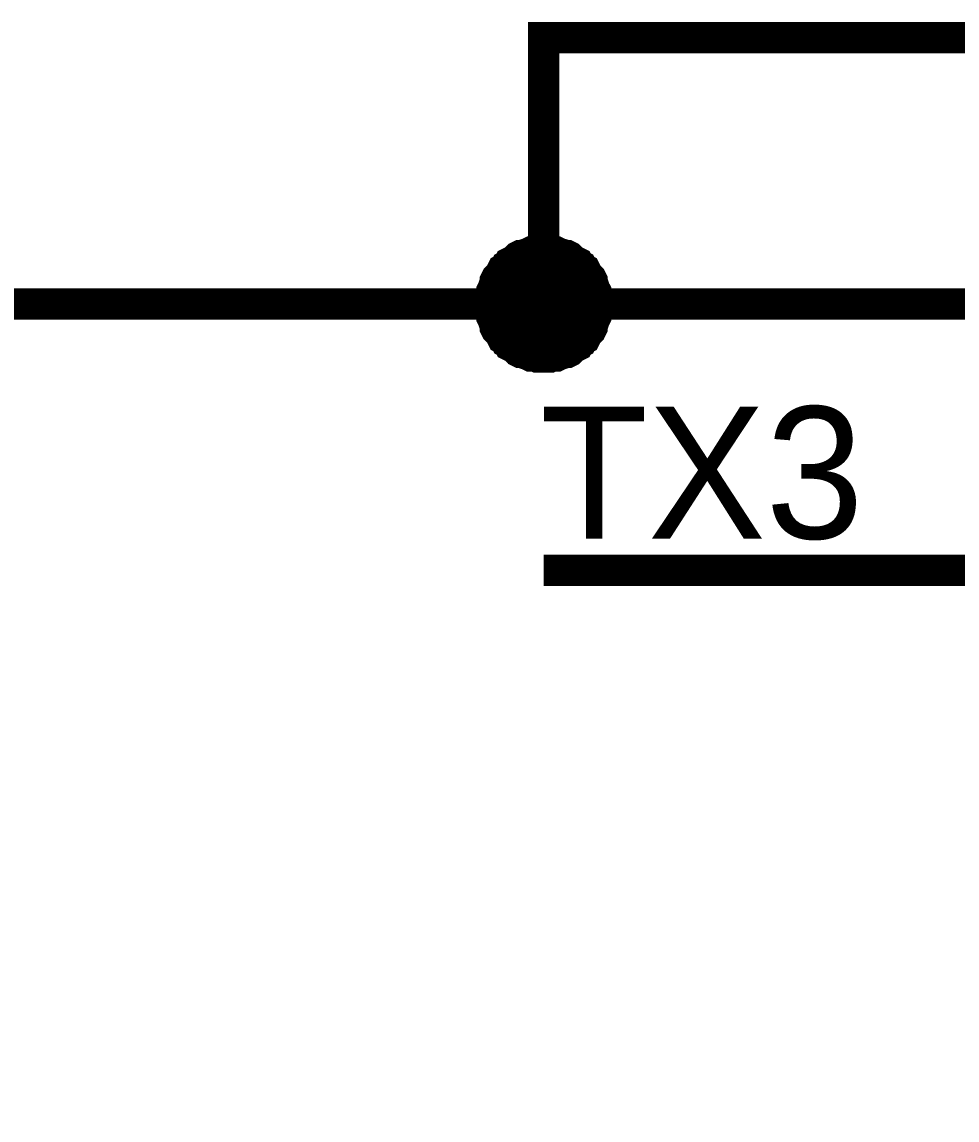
# Model space of a CAD drawing. Header units: millimetres. Extents: x 0 to 19, y 0 to 9.5.
# Drawn here: x 2.1044 to 2.4554, y 1.4937 to 1.9056 of the extents above; entities that cross this region are included whole.
import ezdxf

# ---------------------------------------------------------------- set-up
doc = ezdxf.new("R2010")
doc.units = ezdxf.units.MM
doc.header["$MEASUREMENT"] = 0
doc.layers.add('Sheet', color=255, linetype='Continuous')

msp = doc.modelspace()

# ---------------------------------------------------------------- linework, layer by layer
at = {"layer": 'Sheet'}
for points, const_width in [([(2.60003, 1.89973), (2.30028, 1.89973), (2.30028, 1.79982)], 0.0118), ([(2.28039, 1.79982), (2.28039, 1.8007), (2.28039, 1.80203), (2.28083, 1.80291), (2.28083, 1.8038), (2.28083, 1.80468), (2.28127, 1.80557), (2.28172, 1.80689), (2.28216, 1.80778), (2.28216, 1.80866), (2.2826, 1.80954), (2.28304, 1.80999), (2.28393, 1.81087), (2.28437, 1.81176), (2.28481, 1.81264), (2.28569, 1.81308), (2.28614, 1.81397), (2.28702, 1.81441), (2.28746, 1.81529), (2.28835, 1.81573), (2.28923, 1.81618), (2.29012, 1.81706), (2.29056, 1.8175), (2.29144, 1.81794), (2.29233, 1.81794), (2.29321, 1.81839), (2.29454, 1.81883), (2.29542, 1.81927), (2.2963, 1.81927), (2.29719, 1.81927), (2.29807, 1.81971), (2.2994, 1.81971), (2.30028, 1.81971)], 0.0118), ([(2.28039, 1.79982), (2.28039, 1.8007), (2.28039, 1.80203), (2.28083, 1.80291), (2.28083, 1.8038), (2.28083, 1.80468), (2.28127, 1.80557), (2.28172, 1.80689), (2.28216, 1.80778), (2.28216, 1.80866), (2.2826, 1.80954), (2.28304, 1.80999), (2.28393, 1.81087), (2.28437, 1.81176), (2.28481, 1.81264), (2.28569, 1.81308), (2.28614, 1.81397), (2.28702, 1.81441), (2.28746, 1.81529), (2.28835, 1.81573), (2.28923, 1.81618), (2.29012, 1.81706), (2.29056, 1.8175), (2.29144, 1.81794), (2.29233, 1.81794), (2.29321, 1.81839), (2.29454, 1.81883), (2.29542, 1.81927), (2.2963, 1.81927), (2.29719, 1.81927), (2.29807, 1.81971), (2.2994, 1.81971), (2.30028, 1.81971)], 0.0118), ([(2.28039, 1.79982), (2.28039, 1.8007), (2.28039, 1.80203), (2.28083, 1.80291), (2.28083, 1.8038), (2.28083, 1.80468), (2.28127, 1.80557), (2.28172, 1.80689), (2.28216, 1.80778), (2.28216, 1.80866), (2.2826, 1.80954), (2.28304, 1.80999), (2.28393, 1.81087), (2.28437, 1.81176), (2.28481, 1.81264), (2.28569, 1.81308), (2.28614, 1.81397), (2.28702, 1.81441), (2.28746, 1.81529), (2.28835, 1.81573), (2.28923, 1.81618), (2.29012, 1.81706), (2.29056, 1.8175), (2.29144, 1.81794), (2.29233, 1.81794), (2.29321, 1.81839), (2.29454, 1.81883), (2.29542, 1.81927), (2.2963, 1.81927), (2.29719, 1.81927), (2.29807, 1.81971), (2.2994, 1.81971), (2.30028, 1.81971)], 0.0118), ([(2.28039, 1.79982), (2.28039, 1.8007), (2.28039, 1.80203), (2.28083, 1.80291), (2.28083, 1.8038), (2.28083, 1.80468), (2.28127, 1.80557), (2.28172, 1.80689), (2.28216, 1.80778), (2.28216, 1.80866), (2.2826, 1.80954), (2.28304, 1.80999), (2.28393, 1.81087), (2.28437, 1.81176), (2.28481, 1.81264), (2.28569, 1.81308), (2.28614, 1.81397), (2.28702, 1.81441), (2.28746, 1.81529), (2.28835, 1.81573), (2.28923, 1.81618), (2.29012, 1.81706), (2.29056, 1.8175), (2.29144, 1.81794), (2.29233, 1.81794), (2.29321, 1.81839), (2.29454, 1.81883), (2.29542, 1.81927), (2.2963, 1.81927), (2.29719, 1.81927), (2.29807, 1.81971), (2.2994, 1.81971), (2.30028, 1.81971)], 0.0118), ([(2.30028, 1.81971), (2.30028, 1.81971)], 0.0118), ([(2.30028, 1.81971), (2.30117, 1.81971), (2.30249, 1.81971), (2.30338, 1.81927), (2.30426, 1.81927), (2.30515, 1.81927), (2.30603, 1.81883), (2.30736, 1.81839), (2.30824, 1.81794), (2.30913, 1.81794), (2.31001, 1.8175), (2.31045, 1.81706), (2.31134, 1.81618), (2.31222, 1.81573), (2.3131, 1.81529), (2.31355, 1.81441), (2.31443, 1.81397), (2.31487, 1.81308), (2.31576, 1.81264), (2.3162, 1.81176), (2.31664, 1.81087), (2.31753, 1.80999), (2.31797, 1.80954), (2.31841, 1.80866), (2.31841, 1.80778), (2.31885, 1.80689), (2.31929, 1.80557), (2.31974, 1.80468), (2.31974, 1.8038), (2.31974, 1.80291), (2.32018, 1.80203), (2.32018, 1.8007), (2.32018, 1.79982)], 0.0118), ([(2.30028, 1.81971), (2.30028, 1.81971)], 0.0118), ([(2.30028, 1.81971), (2.30117, 1.81971), (2.30249, 1.81971), (2.30338, 1.81927), (2.30426, 1.81927), (2.30515, 1.81927), (2.30603, 1.81883), (2.30736, 1.81839), (2.30824, 1.81794), (2.30913, 1.81794), (2.31001, 1.8175), (2.31045, 1.81706), (2.31134, 1.81618), (2.31222, 1.81573), (2.3131, 1.81529), (2.31355, 1.81441), (2.31443, 1.81397), (2.31487, 1.81308), (2.31576, 1.81264), (2.3162, 1.81176), (2.31664, 1.81087), (2.31753, 1.80999), (2.31797, 1.80954), (2.31841, 1.80866), (2.31841, 1.80778), (2.31885, 1.80689), (2.31929, 1.80557), (2.31974, 1.80468), (2.31974, 1.8038), (2.31974, 1.80291), (2.32018, 1.80203), (2.32018, 1.8007), (2.32018, 1.79982)], 0.0118), ([(2.30028, 1.81971), (2.30028, 1.81971)], 0.0118), ([(2.30028, 1.81971), (2.30117, 1.81971), (2.30249, 1.81971), (2.30338, 1.81927), (2.30426, 1.81927), (2.30515, 1.81927), (2.30603, 1.81883), (2.30736, 1.81839), (2.30824, 1.81794), (2.30913, 1.81794), (2.31001, 1.8175), (2.31045, 1.81706), (2.31134, 1.81618), (2.31222, 1.81573), (2.3131, 1.81529), (2.31355, 1.81441), (2.31443, 1.81397), (2.31487, 1.81308), (2.31576, 1.81264), (2.3162, 1.81176), (2.31664, 1.81087), (2.31753, 1.80999), (2.31797, 1.80954), (2.31841, 1.80866), (2.31841, 1.80778), (2.31885, 1.80689), (2.31929, 1.80557), (2.31974, 1.80468), (2.31974, 1.8038), (2.31974, 1.80291), (2.32018, 1.80203), (2.32018, 1.8007), (2.32018, 1.79982)], 0.0118), ([(2.30028, 1.81971), (2.30028, 1.81971)], 0.0118), ([(2.30028, 1.81971), (2.30117, 1.81971), (2.30249, 1.81971), (2.30338, 1.81927), (2.30426, 1.81927), (2.30515, 1.81927), (2.30603, 1.81883), (2.30736, 1.81839), (2.30824, 1.81794), (2.30913, 1.81794), (2.31001, 1.8175), (2.31045, 1.81706), (2.31134, 1.81618), (2.31222, 1.81573), (2.3131, 1.81529), (2.31355, 1.81441), (2.31443, 1.81397), (2.31487, 1.81308), (2.31576, 1.81264), (2.3162, 1.81176), (2.31664, 1.81087), (2.31753, 1.80999), (2.31797, 1.80954), (2.31841, 1.80866), (2.31841, 1.80778), (2.31885, 1.80689), (2.31929, 1.80557), (2.31974, 1.80468), (2.31974, 1.8038), (2.31974, 1.80291), (2.32018, 1.80203), (2.32018, 1.8007), (2.32018, 1.79982)], 0.0118), ([(2.28039, 1.79982), (2.28039, 1.8007), (2.28039, 1.80203), (2.28083, 1.80291), (2.28083, 1.8038), (2.28083, 1.80468), (2.28127, 1.80557), (2.28172, 1.80689), (2.28216, 1.80778), (2.28216, 1.80866), (2.2826, 1.80954), (2.28304, 1.80999), (2.28393, 1.81087), (2.28437, 1.81176), (2.28481, 1.81264), (2.28569, 1.81308), (2.28614, 1.81397), (2.28702, 1.81441), (2.28746, 1.81529), (2.28835, 1.81573), (2.28923, 1.81618), (2.29012, 1.81706), (2.29056, 1.8175), (2.29144, 1.81794), (2.29233, 1.81794), (2.29321, 1.81839), (2.29454, 1.81883), (2.29542, 1.81927), (2.2963, 1.81927), (2.29719, 1.81927), (2.29807, 1.81971), (2.2994, 1.81971), (2.30028, 1.81971)], 0.0039), ([(2.28039, 1.79982), (2.28039, 1.8007), (2.28039, 1.80203), (2.28083, 1.80291), (2.28083, 1.8038), (2.28083, 1.80468), (2.28127, 1.80557), (2.28172, 1.80689), (2.28216, 1.80778), (2.28216, 1.80866), (2.2826, 1.80954), (2.28304, 1.80999), (2.28393, 1.81087), (2.28437, 1.81176), (2.28481, 1.81264), (2.28569, 1.81308), (2.28614, 1.81397), (2.28702, 1.81441), (2.28746, 1.81529), (2.28835, 1.81573), (2.28923, 1.81618), (2.29012, 1.81706), (2.29056, 1.8175), (2.29144, 1.81794), (2.29233, 1.81794), (2.29321, 1.81839), (2.29454, 1.81883), (2.29542, 1.81927), (2.2963, 1.81927), (2.29719, 1.81927), (2.29807, 1.81971), (2.2994, 1.81971), (2.30028, 1.81971)], 0.0039), ([(2.28039, 1.79982), (2.28039, 1.8007), (2.28039, 1.80203), (2.28083, 1.80291), (2.28083, 1.8038), (2.28083, 1.80468), (2.28127, 1.80557), (2.28172, 1.80689), (2.28216, 1.80778), (2.28216, 1.80866), (2.2826, 1.80954), (2.28304, 1.80999), (2.28393, 1.81087), (2.28437, 1.81176), (2.28481, 1.81264), (2.28569, 1.81308), (2.28614, 1.81397), (2.28702, 1.81441), (2.28746, 1.81529), (2.28835, 1.81573), (2.28923, 1.81618), (2.29012, 1.81706), (2.29056, 1.8175), (2.29144, 1.81794), (2.29233, 1.81794), (2.29321, 1.81839), (2.29454, 1.81883), (2.29542, 1.81927), (2.2963, 1.81927), (2.29719, 1.81927), (2.29807, 1.81971), (2.2994, 1.81971), (2.30028, 1.81971)], 0.0039), ([(2.28039, 1.79982), (2.28039, 1.8007), (2.28039, 1.80203), (2.28083, 1.80291), (2.28083, 1.8038), (2.28083, 1.80468), (2.28127, 1.80557), (2.28172, 1.80689), (2.28216, 1.80778), (2.28216, 1.80866), (2.2826, 1.80954), (2.28304, 1.80999), (2.28393, 1.81087), (2.28437, 1.81176), (2.28481, 1.81264), (2.28569, 1.81308), (2.28614, 1.81397), (2.28702, 1.81441), (2.28746, 1.81529), (2.28835, 1.81573), (2.28923, 1.81618), (2.29012, 1.81706), (2.29056, 1.8175), (2.29144, 1.81794), (2.29233, 1.81794), (2.29321, 1.81839), (2.29454, 1.81883), (2.29542, 1.81927), (2.2963, 1.81927), (2.29719, 1.81927), (2.29807, 1.81971), (2.2994, 1.81971), (2.30028, 1.81971)], 0.0039), ([(2.30028, 1.81971), (2.30028, 1.81971)], 0.0039), ([(2.30028, 1.81971), (2.30117, 1.81971), (2.30249, 1.81971), (2.30338, 1.81927), (2.30426, 1.81927), (2.30515, 1.81927), (2.30603, 1.81883), (2.30736, 1.81839), (2.30824, 1.81794), (2.30913, 1.81794), (2.31001, 1.8175), (2.31045, 1.81706), (2.31134, 1.81618), (2.31222, 1.81573), (2.3131, 1.81529), (2.31355, 1.81441), (2.31443, 1.81397), (2.31487, 1.81308), (2.31576, 1.81264), (2.3162, 1.81176), (2.31664, 1.81087), (2.31753, 1.80999), (2.31797, 1.80954), (2.31841, 1.80866), (2.31841, 1.80778), (2.31885, 1.80689), (2.31929, 1.80557), (2.31974, 1.80468), (2.31974, 1.8038), (2.31974, 1.80291), (2.32018, 1.80203), (2.32018, 1.8007), (2.32018, 1.79982)], 0.0039), ([(2.30028, 1.81971), (2.30028, 1.81971)], 0.0039), ([(2.30028, 1.81971), (2.30117, 1.81971), (2.30249, 1.81971), (2.30338, 1.81927), (2.30426, 1.81927), (2.30515, 1.81927), (2.30603, 1.81883), (2.30736, 1.81839), (2.30824, 1.81794), (2.30913, 1.81794), (2.31001, 1.8175), (2.31045, 1.81706), (2.31134, 1.81618), (2.31222, 1.81573), (2.3131, 1.81529), (2.31355, 1.81441), (2.31443, 1.81397), (2.31487, 1.81308), (2.31576, 1.81264), (2.3162, 1.81176), (2.31664, 1.81087), (2.31753, 1.80999), (2.31797, 1.80954), (2.31841, 1.80866), (2.31841, 1.80778), (2.31885, 1.80689), (2.31929, 1.80557), (2.31974, 1.80468), (2.31974, 1.8038), (2.31974, 1.80291), (2.32018, 1.80203), (2.32018, 1.8007), (2.32018, 1.79982)], 0.0039), ([(2.30028, 1.81971), (2.30028, 1.81971)], 0.0039), ([(2.30028, 1.81971), (2.30117, 1.81971), (2.30249, 1.81971), (2.30338, 1.81927), (2.30426, 1.81927), (2.30515, 1.81927), (2.30603, 1.81883), (2.30736, 1.81839), (2.30824, 1.81794), (2.30913, 1.81794), (2.31001, 1.8175), (2.31045, 1.81706), (2.31134, 1.81618), (2.31222, 1.81573), (2.3131, 1.81529), (2.31355, 1.81441), (2.31443, 1.81397), (2.31487, 1.81308), (2.31576, 1.81264), (2.3162, 1.81176), (2.31664, 1.81087), (2.31753, 1.80999), (2.31797, 1.80954), (2.31841, 1.80866), (2.31841, 1.80778), (2.31885, 1.80689), (2.31929, 1.80557), (2.31974, 1.80468), (2.31974, 1.8038), (2.31974, 1.80291), (2.32018, 1.80203), (2.32018, 1.8007), (2.32018, 1.79982)], 0.0039), ([(2.30028, 1.81971), (2.30028, 1.81971)], 0.0039), ([(2.30028, 1.81971), (2.30117, 1.81971), (2.30249, 1.81971), (2.30338, 1.81927), (2.30426, 1.81927), (2.30515, 1.81927), (2.30603, 1.81883), (2.30736, 1.81839), (2.30824, 1.81794), (2.30913, 1.81794), (2.31001, 1.8175), (2.31045, 1.81706), (2.31134, 1.81618), (2.31222, 1.81573), (2.3131, 1.81529), (2.31355, 1.81441), (2.31443, 1.81397), (2.31487, 1.81308), (2.31576, 1.81264), (2.3162, 1.81176), (2.31664, 1.81087), (2.31753, 1.80999), (2.31797, 1.80954), (2.31841, 1.80866), (2.31841, 1.80778), (2.31885, 1.80689), (2.31929, 1.80557), (2.31974, 1.80468), (2.31974, 1.8038), (2.31974, 1.80291), (2.32018, 1.80203), (2.32018, 1.8007), (2.32018, 1.79982)], 0.0039), ([(1.50007, 1.79053), (1.50007, 1.79982), (1.80026, 1.79982), (2.30028, 1.79982), (2.60003, 1.79982)], 0.0118), ([(2.30028, 1.77992), (2.2994, 1.77992), (2.29807, 1.77992), (2.29719, 1.78037), (2.2963, 1.78037), (2.29542, 1.78037), (2.29454, 1.78081), (2.29321, 1.78125), (2.29233, 1.78169), (2.29144, 1.78169), (2.29056, 1.78213), (2.29012, 1.78258), (2.28923, 1.78346), (2.28835, 1.7839), (2.28746, 1.78434), (2.28702, 1.78523), (2.28614, 1.78567), (2.28569, 1.78656), (2.28481, 1.787), (2.28437, 1.78788), (2.28393, 1.78877), (2.28304, 1.78965), (2.2826, 1.79009), (2.28216, 1.79098), (2.28216, 1.79186), (2.28172, 1.79274), (2.28127, 1.79407), (2.28083, 1.79496), (2.28083, 1.79584), (2.28083, 1.79672), (2.28039, 1.79761), (2.28039, 1.79893), (2.28039, 1.79982)], 0.0118), ([(2.28039, 1.79982), (2.28039, 1.79982)], 0.0118), ([(2.30028, 1.77992), (2.2994, 1.77992), (2.29807, 1.77992), (2.29719, 1.78037), (2.2963, 1.78037), (2.29542, 1.78037), (2.29454, 1.78081), (2.29321, 1.78125), (2.29233, 1.78169), (2.29144, 1.78169), (2.29056, 1.78213), (2.29012, 1.78258), (2.28923, 1.78346), (2.28835, 1.7839), (2.28746, 1.78434), (2.28702, 1.78523), (2.28614, 1.78567), (2.28569, 1.78656), (2.28481, 1.787), (2.28437, 1.78788), (2.28393, 1.78877), (2.28304, 1.78965), (2.2826, 1.79009), (2.28216, 1.79098), (2.28216, 1.79186), (2.28172, 1.79274), (2.28127, 1.79407), (2.28083, 1.79496), (2.28083, 1.79584), (2.28083, 1.79672), (2.28039, 1.79761), (2.28039, 1.79893), (2.28039, 1.79982)], 0.0118), ([(2.28039, 1.79982), (2.28039, 1.79982)], 0.0118), ([(2.30028, 1.77992), (2.2994, 1.77992), (2.29807, 1.77992), (2.29719, 1.78037), (2.2963, 1.78037), (2.29542, 1.78037), (2.29454, 1.78081), (2.29321, 1.78125), (2.29233, 1.78169), (2.29144, 1.78169), (2.29056, 1.78213), (2.29012, 1.78258), (2.28923, 1.78346), (2.28835, 1.7839), (2.28746, 1.78434), (2.28702, 1.78523), (2.28614, 1.78567), (2.28569, 1.78656), (2.28481, 1.787), (2.28437, 1.78788), (2.28393, 1.78877), (2.28304, 1.78965), (2.2826, 1.79009), (2.28216, 1.79098), (2.28216, 1.79186), (2.28172, 1.79274), (2.28127, 1.79407), (2.28083, 1.79496), (2.28083, 1.79584), (2.28083, 1.79672), (2.28039, 1.79761), (2.28039, 1.79893), (2.28039, 1.79982)], 0.0118), ([(2.28039, 1.79982), (2.28039, 1.79982)], 0.0118), ([(2.30028, 1.77992), (2.2994, 1.77992), (2.29807, 1.77992), (2.29719, 1.78037), (2.2963, 1.78037), (2.29542, 1.78037), (2.29454, 1.78081), (2.29321, 1.78125), (2.29233, 1.78169), (2.29144, 1.78169), (2.29056, 1.78213), (2.29012, 1.78258), (2.28923, 1.78346), (2.28835, 1.7839), (2.28746, 1.78434), (2.28702, 1.78523), (2.28614, 1.78567), (2.28569, 1.78656), (2.28481, 1.787), (2.28437, 1.78788), (2.28393, 1.78877), (2.28304, 1.78965), (2.2826, 1.79009), (2.28216, 1.79098), (2.28216, 1.79186), (2.28172, 1.79274), (2.28127, 1.79407), (2.28083, 1.79496), (2.28083, 1.79584), (2.28083, 1.79672), (2.28039, 1.79761), (2.28039, 1.79893), (2.28039, 1.79982)], 0.0118), ([(2.28039, 1.79982), (2.28039, 1.79982)], 0.0118), ([(2.32018, 1.79982), (2.32018, 1.79893), (2.32018, 1.79761), (2.31974, 1.79672), (2.31974, 1.79584), (2.31974, 1.79496), (2.31929, 1.79407), (2.31885, 1.79274), (2.31841, 1.79186), (2.31841, 1.79098), (2.31797, 1.79009), (2.31753, 1.78965), (2.31664, 1.78877), (2.3162, 1.78788), (2.31576, 1.787), (2.31487, 1.78656), (2.31443, 1.78567), (2.31355, 1.78523), (2.3131, 1.78434), (2.31222, 1.7839), (2.31134, 1.78346), (2.31045, 1.78258), (2.31001, 1.78213), (2.30913, 1.78169), (2.30824, 1.78169), (2.30736, 1.78125), (2.30603, 1.78081), (2.30515, 1.78037), (2.30426, 1.78037), (2.30338, 1.78037), (2.30249, 1.77992), (2.30117, 1.77992), (2.30028, 1.77992)], 0.0118), ([(2.32018, 1.79982), (2.32018, 1.79893), (2.32018, 1.79761), (2.31974, 1.79672), (2.31974, 1.79584), (2.31974, 1.79496), (2.31929, 1.79407), (2.31885, 1.79274), (2.31841, 1.79186), (2.31841, 1.79098), (2.31797, 1.79009), (2.31753, 1.78965), (2.31664, 1.78877), (2.3162, 1.78788), (2.31576, 1.787), (2.31487, 1.78656), (2.31443, 1.78567), (2.31355, 1.78523), (2.3131, 1.78434), (2.31222, 1.7839), (2.31134, 1.78346), (2.31045, 1.78258), (2.31001, 1.78213), (2.30913, 1.78169), (2.30824, 1.78169), (2.30736, 1.78125), (2.30603, 1.78081), (2.30515, 1.78037), (2.30426, 1.78037), (2.30338, 1.78037), (2.30249, 1.77992), (2.30117, 1.77992), (2.30028, 1.77992)], 0.0118), ([(2.32018, 1.79982), (2.32018, 1.79893), (2.32018, 1.79761), (2.31974, 1.79672), (2.31974, 1.79584), (2.31974, 1.79496), (2.31929, 1.79407), (2.31885, 1.79274), (2.31841, 1.79186), (2.31841, 1.79098), (2.31797, 1.79009), (2.31753, 1.78965), (2.31664, 1.78877), (2.3162, 1.78788), (2.31576, 1.787), (2.31487, 1.78656), (2.31443, 1.78567), (2.31355, 1.78523), (2.3131, 1.78434), (2.31222, 1.7839), (2.31134, 1.78346), (2.31045, 1.78258), (2.31001, 1.78213), (2.30913, 1.78169), (2.30824, 1.78169), (2.30736, 1.78125), (2.30603, 1.78081), (2.30515, 1.78037), (2.30426, 1.78037), (2.30338, 1.78037), (2.30249, 1.77992), (2.30117, 1.77992), (2.30028, 1.77992)], 0.0118), ([(2.32018, 1.79982), (2.32018, 1.79893), (2.32018, 1.79761), (2.31974, 1.79672), (2.31974, 1.79584), (2.31974, 1.79496), (2.31929, 1.79407), (2.31885, 1.79274), (2.31841, 1.79186), (2.31841, 1.79098), (2.31797, 1.79009), (2.31753, 1.78965), (2.31664, 1.78877), (2.3162, 1.78788), (2.31576, 1.787), (2.31487, 1.78656), (2.31443, 1.78567), (2.31355, 1.78523), (2.3131, 1.78434), (2.31222, 1.7839), (2.31134, 1.78346), (2.31045, 1.78258), (2.31001, 1.78213), (2.30913, 1.78169), (2.30824, 1.78169), (2.30736, 1.78125), (2.30603, 1.78081), (2.30515, 1.78037), (2.30426, 1.78037), (2.30338, 1.78037), (2.30249, 1.77992), (2.30117, 1.77992), (2.30028, 1.77992)], 0.0118), ([(2.32018, 1.79982), (2.32018, 1.79982), (2.32018, 1.79982), (2.32018, 1.79982), (2.32018, 1.79982), (2.32018, 1.79982), (2.32018, 1.79982), (2.32018, 1.79982), (2.32018, 1.79982), (2.32018, 1.79982), (2.32018, 1.79982), (2.32018, 1.79982), (2.32018, 1.79982), (2.32018, 1.79982), (2.32018, 1.79982), (2.32018, 1.79982), (2.32018, 1.79982), (2.32018, 1.79982), (2.32018, 1.79982), (2.32018, 1.79982), (2.32018, 1.79982), (2.32018, 1.79982), (2.32018, 1.79982), (2.32018, 1.79982), (2.32018, 1.79982), (2.32018, 1.79982), (2.32018, 1.79982), (2.32018, 1.79982), (2.32018, 1.79982), (2.32018, 1.79982), (2.32018, 1.79982), (2.32018, 1.79982), (2.32018, 1.79982)], 0.0118), ([(2.32018, 1.79982), (2.32018, 1.79982)], 0.0118), ([(2.32018, 1.79982), (2.32018, 1.79982), (2.32018, 1.79982), (2.32018, 1.79982), (2.32018, 1.79982), (2.32018, 1.79982), (2.32018, 1.79982), (2.32018, 1.79982), (2.32018, 1.79982), (2.32018, 1.79982), (2.32018, 1.79982), (2.32018, 1.79982), (2.32018, 1.79982), (2.32018, 1.79982), (2.32018, 1.79982), (2.32018, 1.79982), (2.32018, 1.79982), (2.32018, 1.79982), (2.32018, 1.79982), (2.32018, 1.79982), (2.32018, 1.79982), (2.32018, 1.79982), (2.32018, 1.79982), (2.32018, 1.79982), (2.32018, 1.79982), (2.32018, 1.79982), (2.32018, 1.79982), (2.32018, 1.79982), (2.32018, 1.79982), (2.32018, 1.79982), (2.32018, 1.79982), (2.32018, 1.79982), (2.32018, 1.79982)], 0.0118), ([(2.32018, 1.79982), (2.32018, 1.79982)], 0.0118), ([(2.32018, 1.79982), (2.32018, 1.79982), (2.32018, 1.79982), (2.32018, 1.79982), (2.32018, 1.79982), (2.32018, 1.79982), (2.32018, 1.79982), (2.32018, 1.79982), (2.32018, 1.79982), (2.32018, 1.79982), (2.32018, 1.79982), (2.32018, 1.79982), (2.32018, 1.79982), (2.32018, 1.79982), (2.32018, 1.79982), (2.32018, 1.79982), (2.32018, 1.79982), (2.32018, 1.79982), (2.32018, 1.79982), (2.32018, 1.79982), (2.32018, 1.79982), (2.32018, 1.79982), (2.32018, 1.79982), (2.32018, 1.79982), (2.32018, 1.79982), (2.32018, 1.79982), (2.32018, 1.79982), (2.32018, 1.79982), (2.32018, 1.79982), (2.32018, 1.79982), (2.32018, 1.79982), (2.32018, 1.79982), (2.32018, 1.79982)], 0.0118), ([(2.32018, 1.79982), (2.32018, 1.79982)], 0.0118), ([(2.32018, 1.79982), (2.32018, 1.79982), (2.32018, 1.79982), (2.32018, 1.79982), (2.32018, 1.79982), (2.32018, 1.79982), (2.32018, 1.79982), (2.32018, 1.79982), (2.32018, 1.79982), (2.32018, 1.79982), (2.32018, 1.79982), (2.32018, 1.79982), (2.32018, 1.79982), (2.32018, 1.79982), (2.32018, 1.79982), (2.32018, 1.79982), (2.32018, 1.79982), (2.32018, 1.79982), (2.32018, 1.79982), (2.32018, 1.79982), (2.32018, 1.79982), (2.32018, 1.79982), (2.32018, 1.79982), (2.32018, 1.79982), (2.32018, 1.79982), (2.32018, 1.79982), (2.32018, 1.79982), (2.32018, 1.79982), (2.32018, 1.79982), (2.32018, 1.79982), (2.32018, 1.79982), (2.32018, 1.79982), (2.32018, 1.79982)], 0.0118), ([(2.32018, 1.79982), (2.32018, 1.79982)], 0.0118), ([(2.30028, 1.77992), (2.2994, 1.77992), (2.29807, 1.77992), (2.29719, 1.78037), (2.2963, 1.78037), (2.29542, 1.78037), (2.29454, 1.78081), (2.29321, 1.78125), (2.29233, 1.78169), (2.29144, 1.78169), (2.29056, 1.78213), (2.29012, 1.78258), (2.28923, 1.78346), (2.28835, 1.7839), (2.28746, 1.78434), (2.28702, 1.78523), (2.28614, 1.78567), (2.28569, 1.78656), (2.28481, 1.787), (2.28437, 1.78788), (2.28393, 1.78877), (2.28304, 1.78965), (2.2826, 1.79009), (2.28216, 1.79098), (2.28216, 1.79186), (2.28172, 1.79274), (2.28127, 1.79407), (2.28083, 1.79496), (2.28083, 1.79584), (2.28083, 1.79672), (2.28039, 1.79761), (2.28039, 1.79893), (2.28039, 1.79982)], 0.0039), ([(2.28039, 1.79982), (2.28039, 1.79982)], 0.0039), ([(2.30028, 1.77992), (2.2994, 1.77992), (2.29807, 1.77992), (2.29719, 1.78037), (2.2963, 1.78037), (2.29542, 1.78037), (2.29454, 1.78081), (2.29321, 1.78125), (2.29233, 1.78169), (2.29144, 1.78169), (2.29056, 1.78213), (2.29012, 1.78258), (2.28923, 1.78346), (2.28835, 1.7839), (2.28746, 1.78434), (2.28702, 1.78523), (2.28614, 1.78567), (2.28569, 1.78656), (2.28481, 1.787), (2.28437, 1.78788), (2.28393, 1.78877), (2.28304, 1.78965), (2.2826, 1.79009), (2.28216, 1.79098), (2.28216, 1.79186), (2.28172, 1.79274), (2.28127, 1.79407), (2.28083, 1.79496), (2.28083, 1.79584), (2.28083, 1.79672), (2.28039, 1.79761), (2.28039, 1.79893), (2.28039, 1.79982)], 0.0039), ([(2.28039, 1.79982), (2.28039, 1.79982)], 0.0039), ([(2.30028, 1.77992), (2.2994, 1.77992), (2.29807, 1.77992), (2.29719, 1.78037), (2.2963, 1.78037), (2.29542, 1.78037), (2.29454, 1.78081), (2.29321, 1.78125), (2.29233, 1.78169), (2.29144, 1.78169), (2.29056, 1.78213), (2.29012, 1.78258), (2.28923, 1.78346), (2.28835, 1.7839), (2.28746, 1.78434), (2.28702, 1.78523), (2.28614, 1.78567), (2.28569, 1.78656), (2.28481, 1.787), (2.28437, 1.78788), (2.28393, 1.78877), (2.28304, 1.78965), (2.2826, 1.79009), (2.28216, 1.79098), (2.28216, 1.79186), (2.28172, 1.79274), (2.28127, 1.79407), (2.28083, 1.79496), (2.28083, 1.79584), (2.28083, 1.79672), (2.28039, 1.79761), (2.28039, 1.79893), (2.28039, 1.79982)], 0.0039), ([(2.28039, 1.79982), (2.28039, 1.79982)], 0.0039), ([(2.30028, 1.77992), (2.2994, 1.77992), (2.29807, 1.77992), (2.29719, 1.78037), (2.2963, 1.78037), (2.29542, 1.78037), (2.29454, 1.78081), (2.29321, 1.78125), (2.29233, 1.78169), (2.29144, 1.78169), (2.29056, 1.78213), (2.29012, 1.78258), (2.28923, 1.78346), (2.28835, 1.7839), (2.28746, 1.78434), (2.28702, 1.78523), (2.28614, 1.78567), (2.28569, 1.78656), (2.28481, 1.787), (2.28437, 1.78788), (2.28393, 1.78877), (2.28304, 1.78965), (2.2826, 1.79009), (2.28216, 1.79098), (2.28216, 1.79186), (2.28172, 1.79274), (2.28127, 1.79407), (2.28083, 1.79496), (2.28083, 1.79584), (2.28083, 1.79672), (2.28039, 1.79761), (2.28039, 1.79893), (2.28039, 1.79982)], 0.0039), ([(2.28039, 1.79982), (2.28039, 1.79982)], 0.0039), ([(2.32018, 1.79982), (2.32018, 1.79893), (2.32018, 1.79761), (2.31974, 1.79672), (2.31974, 1.79584), (2.31974, 1.79496), (2.31929, 1.79407), (2.31885, 1.79274), (2.31841, 1.79186), (2.31841, 1.79098), (2.31797, 1.79009), (2.31753, 1.78965), (2.31664, 1.78877), (2.3162, 1.78788), (2.31576, 1.787), (2.31487, 1.78656), (2.31443, 1.78567), (2.31355, 1.78523), (2.3131, 1.78434), (2.31222, 1.7839), (2.31134, 1.78346), (2.31045, 1.78258), (2.31001, 1.78213), (2.30913, 1.78169), (2.30824, 1.78169), (2.30736, 1.78125), (2.30603, 1.78081), (2.30515, 1.78037), (2.30426, 1.78037), (2.30338, 1.78037), (2.30249, 1.77992), (2.30117, 1.77992), (2.30028, 1.77992)], 0.0039), ([(2.32018, 1.79982), (2.32018, 1.79893), (2.32018, 1.79761), (2.31974, 1.79672), (2.31974, 1.79584), (2.31974, 1.79496), (2.31929, 1.79407), (2.31885, 1.79274), (2.31841, 1.79186), (2.31841, 1.79098), (2.31797, 1.79009), (2.31753, 1.78965), (2.31664, 1.78877), (2.3162, 1.78788), (2.31576, 1.787), (2.31487, 1.78656), (2.31443, 1.78567), (2.31355, 1.78523), (2.3131, 1.78434), (2.31222, 1.7839), (2.31134, 1.78346), (2.31045, 1.78258), (2.31001, 1.78213), (2.30913, 1.78169), (2.30824, 1.78169), (2.30736, 1.78125), (2.30603, 1.78081), (2.30515, 1.78037), (2.30426, 1.78037), (2.30338, 1.78037), (2.30249, 1.77992), (2.30117, 1.77992), (2.30028, 1.77992)], 0.0039), ([(2.32018, 1.79982), (2.32018, 1.79893), (2.32018, 1.79761), (2.31974, 1.79672), (2.31974, 1.79584), (2.31974, 1.79496), (2.31929, 1.79407), (2.31885, 1.79274), (2.31841, 1.79186), (2.31841, 1.79098), (2.31797, 1.79009), (2.31753, 1.78965), (2.31664, 1.78877), (2.3162, 1.78788), (2.31576, 1.787), (2.31487, 1.78656), (2.31443, 1.78567), (2.31355, 1.78523), (2.3131, 1.78434), (2.31222, 1.7839), (2.31134, 1.78346), (2.31045, 1.78258), (2.31001, 1.78213), (2.30913, 1.78169), (2.30824, 1.78169), (2.30736, 1.78125), (2.30603, 1.78081), (2.30515, 1.78037), (2.30426, 1.78037), (2.30338, 1.78037), (2.30249, 1.77992), (2.30117, 1.77992), (2.30028, 1.77992)], 0.0039), ([(2.32018, 1.79982), (2.32018, 1.79893), (2.32018, 1.79761), (2.31974, 1.79672), (2.31974, 1.79584), (2.31974, 1.79496), (2.31929, 1.79407), (2.31885, 1.79274), (2.31841, 1.79186), (2.31841, 1.79098), (2.31797, 1.79009), (2.31753, 1.78965), (2.31664, 1.78877), (2.3162, 1.78788), (2.31576, 1.787), (2.31487, 1.78656), (2.31443, 1.78567), (2.31355, 1.78523), (2.3131, 1.78434), (2.31222, 1.7839), (2.31134, 1.78346), (2.31045, 1.78258), (2.31001, 1.78213), (2.30913, 1.78169), (2.30824, 1.78169), (2.30736, 1.78125), (2.30603, 1.78081), (2.30515, 1.78037), (2.30426, 1.78037), (2.30338, 1.78037), (2.30249, 1.77992), (2.30117, 1.77992), (2.30028, 1.77992)], 0.0039), ([(2.32018, 1.79982), (2.32018, 1.79982), (2.32018, 1.79982), (2.32018, 1.79982), (2.32018, 1.79982), (2.32018, 1.79982), (2.32018, 1.79982), (2.32018, 1.79982), (2.32018, 1.79982), (2.32018, 1.79982), (2.32018, 1.79982), (2.32018, 1.79982), (2.32018, 1.79982), (2.32018, 1.79982), (2.32018, 1.79982), (2.32018, 1.79982), (2.32018, 1.79982), (2.32018, 1.79982), (2.32018, 1.79982), (2.32018, 1.79982), (2.32018, 1.79982), (2.32018, 1.79982), (2.32018, 1.79982), (2.32018, 1.79982), (2.32018, 1.79982), (2.32018, 1.79982), (2.32018, 1.79982), (2.32018, 1.79982), (2.32018, 1.79982), (2.32018, 1.79982), (2.32018, 1.79982), (2.32018, 1.79982), (2.32018, 1.79982)], 0.0039), ([(2.32018, 1.79982), (2.32018, 1.79982)], 0.0039), ([(2.32018, 1.79982), (2.32018, 1.79982), (2.32018, 1.79982), (2.32018, 1.79982), (2.32018, 1.79982), (2.32018, 1.79982), (2.32018, 1.79982), (2.32018, 1.79982), (2.32018, 1.79982), (2.32018, 1.79982), (2.32018, 1.79982), (2.32018, 1.79982), (2.32018, 1.79982), (2.32018, 1.79982), (2.32018, 1.79982), (2.32018, 1.79982), (2.32018, 1.79982), (2.32018, 1.79982), (2.32018, 1.79982), (2.32018, 1.79982), (2.32018, 1.79982), (2.32018, 1.79982), (2.32018, 1.79982), (2.32018, 1.79982), (2.32018, 1.79982), (2.32018, 1.79982), (2.32018, 1.79982), (2.32018, 1.79982), (2.32018, 1.79982), (2.32018, 1.79982), (2.32018, 1.79982), (2.32018, 1.79982), (2.32018, 1.79982)], 0.0039), ([(2.32018, 1.79982), (2.32018, 1.79982)], 0.0039), ([(2.32018, 1.79982), (2.32018, 1.79982), (2.32018, 1.79982), (2.32018, 1.79982), (2.32018, 1.79982), (2.32018, 1.79982), (2.32018, 1.79982), (2.32018, 1.79982), (2.32018, 1.79982), (2.32018, 1.79982), (2.32018, 1.79982), (2.32018, 1.79982), (2.32018, 1.79982), (2.32018, 1.79982), (2.32018, 1.79982), (2.32018, 1.79982), (2.32018, 1.79982), (2.32018, 1.79982), (2.32018, 1.79982), (2.32018, 1.79982), (2.32018, 1.79982), (2.32018, 1.79982), (2.32018, 1.79982), (2.32018, 1.79982), (2.32018, 1.79982), (2.32018, 1.79982), (2.32018, 1.79982), (2.32018, 1.79982), (2.32018, 1.79982), (2.32018, 1.79982), (2.32018, 1.79982), (2.32018, 1.79982), (2.32018, 1.79982)], 0.0039), ([(2.32018, 1.79982), (2.32018, 1.79982)], 0.0039), ([(2.32018, 1.79982), (2.32018, 1.79982), (2.32018, 1.79982), (2.32018, 1.79982), (2.32018, 1.79982), (2.32018, 1.79982), (2.32018, 1.79982), (2.32018, 1.79982), (2.32018, 1.79982), (2.32018, 1.79982), (2.32018, 1.79982), (2.32018, 1.79982), (2.32018, 1.79982), (2.32018, 1.79982), (2.32018, 1.79982), (2.32018, 1.79982), (2.32018, 1.79982), (2.32018, 1.79982), (2.32018, 1.79982), (2.32018, 1.79982), (2.32018, 1.79982), (2.32018, 1.79982), (2.32018, 1.79982), (2.32018, 1.79982), (2.32018, 1.79982), (2.32018, 1.79982), (2.32018, 1.79982), (2.32018, 1.79982), (2.32018, 1.79982), (2.32018, 1.79982), (2.32018, 1.79982), (2.32018, 1.79982), (2.32018, 1.79982)], 0.0039), ([(2.32018, 1.79982), (2.32018, 1.79982)], 0.0039), ([(2.30028, 1.6999), (2.60003, 1.6999), (2.60003, 1.49963)], 0.0118)]:
    msp.add_lwpolyline(points, dxfattribs=dict(at, const_width=const_width))
at = {"layer": 'Sheet', "const_width": 0.02}
msp.add_lwpolyline([(2.29, 1.8, 1), (2.31, 1.8, 1)], format="xyb", close=True, dxfattribs=at)

# ---------------------------------------------------------------- texts
at = {"layer": 'Sheet'}
msp.add_text('TX3', height=0.049516, dxfattribs=at).set_placement((2.29896, 1.71184))

doc.saveas('drawing.dxf')
